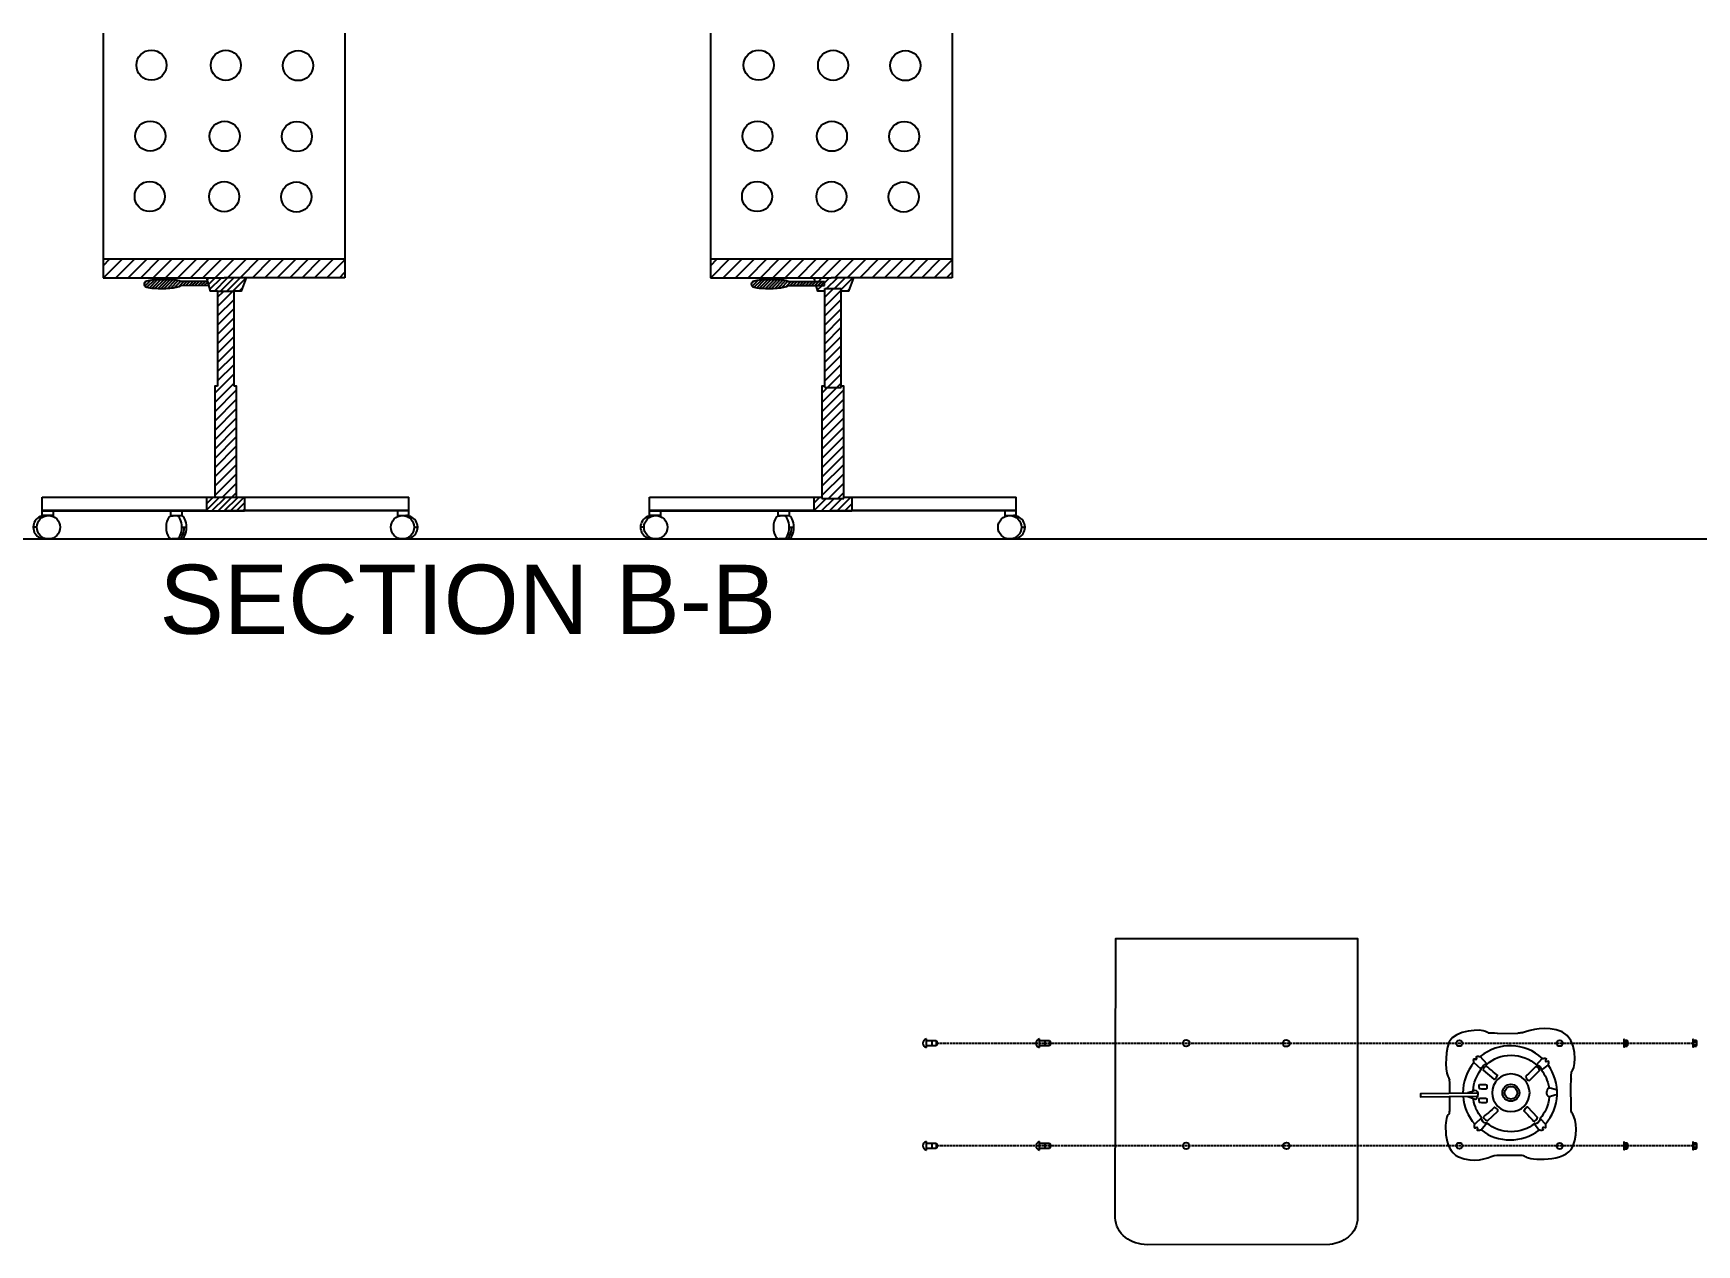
# Model space of a CAD drawing. Header units: millimetres. Extents: x 588 to 1533, y 329 to 716.
# Drawn here: x 1041.2 to 1281.9, y 347.5 to 522.8 of the extents above; entities that cross this region are included whole.
import ezdxf

# ---------------------------------------------------------------- set-up
doc = ezdxf.new("R2010")
doc.units = ezdxf.units.MM
doc.linetypes.add('ACAD_ISO02W100', pattern=[15, 12, -3])
for name, color, linetype in [('A-SECTION', 254, 'Continuous'), ('A-SECTION-1', 253, 'Continuous'), ('A-SECTION-LINE', 1, 'Continuous'), ('G-ANNO-TEXT', 3, 'Continuous'), ('LINE', 3, 'ACAD_ISO02W100'), ('viti e bulloni', 2, 'Continuous')]:
    doc.layers.add(name, color=color, linetype=linetype)

# ---------------------------------------------------------------- blocks, each defined once
blk = doc.blocks.new('Dado esagonale - 10 mm di lato')
at = {"color": 0, "linetype": 'Continuous'}
for p, q in [((-9.2, -6.8), (-9.2, 6.8)), ((-0.7, 9.1), (-8.5, 9.1)), ((-0.7, 4.5), (-8.5, 4.5)), ((0, -6.8), (0, 6.8)), ((-0.7, -4.5), (-8.5, -4.5)), ((-0.7, -9.1), (-8.5, -9.1))]:
    blk.add_line(p, q, dxfattribs=at)
for centre, radius, start, end in [((-5, 6.8), 4.19, 147.1328, 212.8672), ((6.6, 0), 15.7, 163.2214, 196.7786), ((-4.2, 6.8), 4.19, 327.1328, 32.8672), ((-15.7, 0), 15.7, 343.2214, 16.7787), ((-5, -6.8), 4.19, 147.1328, 212.8672), ((-4.2, -6.8), 4.19, 327.1328, 32.8672)]:
    blk.add_arc(centre, radius, start, end, dxfattribs=at)
blk = doc.blocks.new('bullone sedile')
blk.add_lwpolyline([(33.4, 69.4), (33.4, 67.4), (55.5, 67.4), (55.5, 69.4), (33.4, 69.4)])
at = {"rotation": 270}
blk.add_blockref('Dado esagonale - 10 mm di lato', (44.5, 69.4), dxfattribs=at)

msp = doc.modelspace()

# ---------------------------------------------------------------- hatches: boundary and pattern name
at = {"layer": 'A-SECTION'}
h = msp.add_hatch(dxfattribs=at)
h.set_pattern_fill('ANSI31', color=256, scale=0.2)
h.paths.add_polyline_path([(1071.99, 487.4), (1068.8, 487.4), (1066.32, 487.4), (1066.84, 485.48), (1067.87, 485.48), (1070.25, 485.48), (1071.29, 485.48)])
h.paths.add_polyline_path([(1071.78, 455.69), (1070.61, 455.69), (1067.45, 455.69), (1066.28, 455.69), (1066.26, 453.68), (1071.76, 453.68)])
h = msp.add_hatch(dxfattribs=at)
h.set_pattern_fill('ANSI31', color=256, scale=0.25)
h.paths.add_polyline_path([(1159.86, 487.4), (1156.67, 487.4), (1154.19, 487.4), (1154.33, 486.89), (1155.71, 486.89), (1155.71, 486.31), (1154.49, 486.31), (1154.72, 485.48), (1155.75, 485.48), (1155.75, 485.84), (1158.12, 485.84), (1158.12, 485.48), (1159.17, 485.48)])
h = msp.add_hatch(dxfattribs=at)
h.set_pattern_fill('ANSI31', color=256, scale=0.25)
h.paths.add_polyline_path([(1159.65, 455.69), (1158.48, 455.69), (1158.48, 455.49), (1155.32, 455.49), (1155.32, 455.69), (1154.15, 455.69), (1154.15, 453.69), (1159.65, 453.69)])
at = {"layer": 'A-SECTION-1'}
h = msp.add_hatch(dxfattribs=at)
h.set_pattern_fill('ANSI31', color=256, scale=0.4)
h.paths.add_polyline_path([(1086.3, 490.13), (1051.3, 490.13), (1051.3, 487.4), (1068.8, 487.4), (1086.3, 487.4)])
h = msp.add_hatch(dxfattribs=at)
h.set_pattern_fill('ANSI31', color=256, scale=0.4)
h.set_pattern_definition([(45, (87.873, 0), (-0.8980256, 0.8980256), [])])
h.paths.add_polyline_path([(1174.17, 490.13), (1139.17, 490.13), (1139.17, 487.4), (1156.67, 487.4), (1174.17, 487.4)])
h = msp.add_hatch(dxfattribs=at)
h.set_pattern_fill('ANSI31', color=256, scale=0.1)
h.paths.add_polyline_path([(1062.54, 486.31), (1066.61, 486.32), (1066.46, 486.89), (1062.54, 486.89), (1062.3, 486.98), (1061.94, 487.05), (1061.47, 487.09), (1060.94, 487.12), (1060.37, 487.13), (1059.79, 487.13), (1059.25, 487.11), (1058.76, 487.09), (1058.37, 487.06), (1058.05, 487.02), (1057.8, 486.98), (1057.62, 486.94), (1057.49, 486.89), (1057.4, 486.83), (1057.33, 486.78), (1057.29, 486.72), (1057.26, 486.67), (1057.24, 486.61), (1057.22, 486.55), (1057.22, 486.49), (1057.22, 486.43), (1057.24, 486.38), (1057.26, 486.32), (1057.29, 486.26), (1057.33, 486.21), (1057.4, 486.15), (1057.49, 486.1), (1057.62, 486.05), (1057.8, 486), (1058.05, 485.96), (1058.37, 485.92), (1058.77, 485.89), (1059.25, 485.87), (1059.8, 485.86), (1060.37, 485.87), (1060.94, 485.89), (1061.48, 485.95), (1061.94, 486.03), (1062.31, 486.15)])
h = msp.add_hatch(dxfattribs=at)
h.set_pattern_fill('ANSI31', color=256, scale=0.1)
h.set_pattern_definition([(45, (87.87303, 0), (-0.2245064, 0.2245064), [])])
h.paths.add_polyline_path([(1150.41, 486.31), (1155.71, 486.32), (1155.71, 486.89), (1150.41, 486.89), (1150.18, 486.98), (1149.81, 487.05), (1149.34, 487.09), (1148.81, 487.12), (1148.24, 487.13), (1147.67, 487.13), (1147.12, 487.11), (1146.64, 487.09), (1146.24, 487.06), (1145.92, 487.02), (1145.68, 486.98), (1145.49, 486.94), (1145.36, 486.89), (1145.27, 486.83), (1145.21, 486.78), (1145.16, 486.72), (1145.13, 486.67), (1145.11, 486.61), (1145.1, 486.55), (1145.09, 486.49), (1145.1, 486.43), (1145.11, 486.38), (1145.13, 486.32), (1145.16, 486.26), (1145.21, 486.21), (1145.27, 486.15), (1145.36, 486.1), (1145.49, 486.05), (1145.68, 486), (1145.92, 485.96), (1146.24, 485.92), (1146.64, 485.89), (1147.13, 485.87), (1147.67, 485.86), (1148.25, 485.87), (1148.82, 485.89), (1149.35, 485.95), (1149.82, 486.03), (1150.18, 486.15)])
h = msp.add_hatch(dxfattribs=at)
h.set_pattern_fill('ANSI31', color=256, scale=0.3)
h.paths.add_polyline_path([(1070.25, 485.48), (1067.87, 485.48), (1067.87, 471.74), (1067.45, 471.74), (1067.45, 455.69), (1070.61, 455.69), (1070.61, 471.74), (1070.25, 471.74)])
h = msp.add_hatch(dxfattribs=at)
h.set_pattern_fill('ANSI31', color=256, scale=0.3)
h.set_pattern_definition([(45, (87.873, 0), (-0.6735192, 0.6735192), [])])
h.paths.add_polyline_path([(1158.12, 485.84), (1155.75, 485.84), (1155.75, 471.74), (1155.32, 471.74), (1155.32, 455.49), (1158.48, 455.49), (1158.48, 471.74), (1158.12, 471.74)])

# ---------------------------------------------------------------- linework, layer by layer
for p, q in [((1051.3, 522.77), (1051.3, 490.13)), ((1086.3, 522.77), (1086.3, 490.13)), ((1139.17, 522.77), (1139.17, 490.13)), ((1174.17, 522.77), (1174.17, 490.13)), ((1042.49, 453.69), (1042.49, 455.69)), ((1042.49, 455.69), (1095.53, 455.69)), ((1095.53, 452.96), (1095.53, 455.69)), ((1130.36, 453.69), (1130.36, 455.69)), ((1130.36, 455.69), (1155.32, 455.69)), ((1158.48, 455.69), (1183.4, 455.69)), ((1183.4, 452.96), (1183.4, 455.69)), ((1042.49, 453.8), (1066.28, 453.8)), ((1042.49, 453.69), (1069.07, 453.68)), ((1042.49, 452.96), (1042.49, 453.69)), ((1044.1, 453), (1042.49, 453)), ((1043.29, 453), (1042.82, 453)), ((1043.96, 453), (1043.49, 453)), ((1044.1, 453.69), (1044.1, 452.85)), ((1061.89, 452.99), (1061.42, 452.99)), ((1062.56, 452.99), (1062.09, 452.99)), ((1095.53, 453.69), (1068.95, 453.68)), ((1071.78, 453.8), (1095.53, 453.8)), ((1093.92, 453.69), (1093.92, 452.85)), ((1093.92, 453), (1095.53, 453)), ((1094.06, 453), (1094.53, 453)), ((1094.73, 453), (1095.2, 453)), ((1130.36, 453.8), (1154.15, 453.8)), ((1130.36, 453.69), (1156.94, 453.68)), ((1130.36, 452.96), (1130.36, 453.69)), ((1131.97, 453), (1130.36, 453)), ((1131.16, 453), (1130.69, 453)), ((1131.83, 453), (1131.36, 453)), ((1131.97, 453.69), (1131.97, 452.85)), ((1149.76, 452.99), (1149.29, 452.99)), ((1150.44, 452.99), (1149.97, 452.99)), ((1183.4, 453.69), (1156.82, 453.68)), ((1159.65, 453.8), (1183.4, 453.8)), ((1181.8, 453.69), (1181.8, 452.85)), ((1181.8, 453), (1183.4, 453)), ((1181.93, 453), (1182.4, 453)), ((1182.61, 453), (1183.08, 453)), ((1041.71, 451.32), (1041.2, 451.32)), ((1062.71, 451.31), (1063.39, 451.31)), ((1096.31, 451.32), (1096.82, 451.32)), ((1129.58, 451.32), (1129.07, 451.32)), ((1150.59, 451.31), (1151.26, 451.31)), ((1184.18, 451.32), (1184.69, 451.32)), ((1061.89, 449.63), (1061.24, 449.63)), ((1062.56, 449.63), (1061.89, 449.63)), ((1149.76, 449.63), (1149.11, 449.63)), ((1150.44, 449.63), (1149.76, 449.63)), ((1253.05, 378.11), (1256.03, 378.13)), ((1248.77, 369.46), (1248.77, 369.55)), ((1248.77, 368.93), (1248.77, 369.01))]:
    msp.add_line(p, q)
for points in [[(1042.49, 453), (1042.82, 453)], [(1061.08, 452.96), (1061.08, 452.99), (1061.42, 452.99)], [(1095.53, 453), (1095.2, 453)], [(1130.36, 453), (1130.69, 453)], [(1148.96, 452.96), (1148.96, 452.99), (1149.29, 452.99)], [(1183.4, 453), (1183.08, 453)], [(1250.72, 372.91), (1249.66, 373.87)], [(1251.58, 373.67), (1250.57, 374.74)], [(1258.72, 373.54), (1259.55, 374.47)], [(1259.42, 372.78), (1260.39, 373.53)], [(1250.2, 369.48), (1241.92, 369.37), (1241.92, 368.92), (1250.21, 369.03)], [(1250.76, 365.9), (1249.77, 364.99)], [(1251.53, 365.13), (1250.7, 364.12)], [(1258.4, 365.01), (1259.08, 364.12)], [(1259.23, 365.79), (1260, 364.98)]]:
    msp.add_lwpolyline(points)
for points in [[(1061.09, 453.69), (1062.7, 453.69), (1062.7, 452.99), (1061.09, 452.99)], [(1148.97, 453.69), (1150.58, 453.69), (1150.58, 452.99), (1148.97, 452.99)]]:
    msp.add_lwpolyline(points, close=True)
msp.add_lwpolyline([(1197.76, 351.44), (1197.82, 391.82), (1232.82, 391.82), (1232.82, 351.44, -0.231255), (1231.46, 348.64, -0.140847), (1228.82, 347.58), (1202.36, 347.53, -0.165877), (1199.22, 348.6, -0.224933), (1197.76, 351.44, -0.224933)], format="xyb")
for centre, radius in [((1058.3, 518.16), 2.18), ((1069.06, 518.14), 2.18), ((1079.51, 518.1), 2.18), ((1146.17, 518.16), 2.18), ((1156.93, 518.14), 2.18), ((1167.39, 518.1), 2.18), ((1058.13, 507.9), 2.18), ((1068.89, 507.88), 2.18), ((1079.34, 507.84), 2.18), ((1146, 507.9), 2.18), ((1156.76, 507.88), 2.18), ((1167.22, 507.84), 2.18), ((1058.05, 499.16), 2.18), ((1068.82, 499.14), 2.18), ((1079.27, 499.1), 2.18), ((1145.93, 499.16), 2.18), ((1156.69, 499.14), 2.18), ((1167.14, 499.1), 2.18), ((1043.4, 451.32), 1.69), ((1094.62, 451.32), 1.69), ((1131.27, 451.32), 1.69), ((1182.49, 451.32), 1.69), ((1208.04, 376.68), 0.486), ((1222.51, 376.67), 0.486), ((1247.56, 376.68), 0.442), ((1262.07, 376.68), 0.442), ((1255.01, 369.51), 1.23), ((1255.01, 369.51), 0.911), ((1208.03, 361.84), 0.486), ((1222.52, 361.83), 0.486), ((1247.56, 361.85), 0.442), ((1247.56, 361.85), 0.442), ((1262.08, 361.82), 0.442)]:
    msp.add_circle(centre, radius)
for centre, radius, start, end in [((1042.88, 451.32), 1.69, 81.2448, 278.7552), ((1095.13, 451.32), 1.69, 261.2448, 98.7552), ((1130.76, 451.32), 1.69, 81.2448, 278.7552), ((1183.01, 451.32), 1.69, 261.2448, 98.7552), ((1254.92, 369.53), 6.78, 46.8419, 129.8073), ((1254.88, 369.5), 6.81, 140.0285, 180.3668), ((1254.83, 369.5), 6.87, 318.8365, 35.9488), ((1254.88, 369.5), 6.81, 184.1523, 221.4124), ((1254.89, 369.53), 6.84, 232.1508, 307.7409)]:
    msp.add_arc(centre, radius, start, end)
for centre, start_param, end_param in [((1061.24, 451.31), 0, 3.141593), ((1061.89, 451.31), 3.141593, 6.283185), ((1062.56, 451.31), 3.141593, 6.283185), ((1149.11, 451.31), 0, 3.141593), ((1149.76, 451.31), 3.141593, 6.283185), ((1150.44, 451.31), 3.141593, 6.283185), ((1062.23, 451.31), 3.141593, 4.712389), ((1150.1, 451.31), 3.141593, 4.712389)]:
    msp.add_ellipse(centre, major_axis=(0, 1.68), ratio=0.488012, start_param=start_param, end_param=end_param)
for points, knots in [([(1251.33, 378.36), (1250.9, 378.8), (1246.87, 378.6), (1246.07, 376.87), (1245.39, 374.93), (1245.5, 372.05), (1246.05, 371.64), (1246.15, 371.49), (1246.08, 371.49), (1246.1, 371.32), (1246.12, 370.94), (1246.13, 370.33), (1246.13, 369.61)], [0, 0, 0, 0, 1, 1, 1, 2, 2, 2, 3, 3, 3, 4, 4, 4, 4]), ([(1253.05, 378.11), (1252.49, 378.12), (1252.06, 378.12), (1251.96, 378.12), (1251.64, 378.12), (1251.68, 378.28), (1251.33, 378.36)], [0, 0, 0, 0, 1, 1, 1, 2, 2, 2, 2]), ([(1263.98, 372.85), (1264.31, 373.25), (1264.74, 377.28), (1262.42, 378.31), (1260.09, 379.34), (1257.78, 378.54), (1256.84, 378.23), (1256.76, 378.19), (1256.88, 378.25), (1256.44, 378.16), (1256.37, 378.15), (1256.23, 378.14), (1256.03, 378.13)], [0, 0, 0, 0, 1, 1, 1, 2, 2, 2, 3, 3, 3, 4, 4, 4, 4]), ([(1249.53, 369.83), (1249.61, 370.96), (1250.04, 372), (1250.72, 372.91), (1250.74, 373.29), (1251.09, 373.65), (1251.58, 373.67), (1252.41, 374.44), (1253.67, 374.94), (1255.04, 374.94), (1256.45, 374.94), (1257.74, 374.41), (1258.72, 373.54), (1259.03, 373.55), (1259.4, 373.18), (1259.42, 372.78), (1259.94, 372.13), (1260.33, 371.29), (1260.53, 370.25)], [0, 0, 0, 0, 1, 1, 1, 2, 2, 2, 3, 3, 3, 4, 4, 4, 5, 5, 5, 6, 6, 6, 6]), ([(1249.66, 373.87), (1249.62, 374.02), (1249.61, 374.25), (1249.63, 374.37), (1249.64, 374.4), (1249.64, 374.41), (1249.67, 374.42), (1249.69, 374.42), (1249.7, 374.42), (1249.72, 374.41), (1249.95, 374.26), (1250.19, 374.37), (1250.03, 374.63), (1250.01, 374.66), (1250.01, 374.67), (1250, 374.72), (1250.01, 374.75), (1250.01, 374.75), (1250.05, 374.77), (1250.18, 374.82), (1250.41, 374.78), (1250.57, 374.74)], [0, 0, 0, 0, 1, 1, 1, 2, 2, 2, 3, 3, 3, 4, 4, 4, 5, 5, 5, 6, 6, 6, 6.816622, 6.816622, 6.816622, 6.816622]), ([(1251.48, 373.38), (1251.48, 373.38), (1252.82, 372.2), (1253.07, 372.04), (1252.9, 371.45), (1252.55, 371.47), (1252.55, 371.47), (1252.55, 371.47), (1250.99, 372.77), (1250.99, 372.77), (1250.99, 373.23), (1251.48, 373.38), (1251.48, 373.38)], [0, 0, 0, 0, 1, 1, 1, 2, 2, 2, 3, 3, 3, 4, 4, 4, 4]), ([(1257.13, 371.84), (1257.13, 371.84), (1258.42, 373.07), (1258.61, 373.31), (1259.19, 373.08), (1259.13, 372.74), (1259.13, 372.74), (1259.13, 372.74), (1257.7, 371.3), (1257.7, 371.3), (1257.24, 371.34), (1257.13, 371.84), (1257.13, 371.84)], [0, 0, 0, 0, 1, 1, 1, 2, 2, 2, 3, 3, 3, 4, 4, 4, 4]), ([(1259.55, 374.47), (1259.7, 374.51), (1259.93, 374.51), (1260.06, 374.49), (1260.08, 374.48), (1260.09, 374.48), (1260.1, 374.45), (1260.1, 374.43), (1260.1, 374.42), (1260.09, 374.4), (1259.93, 374.18), (1260.04, 373.93), (1260.3, 374.09), (1260.33, 374.11), (1260.34, 374.11), (1260.39, 374.11), (1260.42, 374.1), (1260.42, 374.1), (1260.44, 374.06), (1260.48, 373.93), (1260.44, 373.7), (1260.39, 373.53)], [0, 0, 0, 0, 1, 1, 1, 2, 2, 2, 3, 3, 3, 4, 4, 4, 5, 5, 5, 6, 6, 6, 6.827507, 6.827507, 6.827507, 6.827507]), ([(1251.47, 370.08), (1251.43, 370.04), (1251.35, 370.06), (1251.21, 370.04), (1250.99, 370.04), (1250.55, 370.06), (1250.47, 370.07), (1250.43, 370.32), (1250.42, 370.45), (1250.42, 370.45), (1250.44, 370.61), (1250.42, 370.68), (1250.47, 370.71)], [0, 0, 0, 0, 1, 1, 1, 2, 2, 2, 3, 3, 3, 4, 4, 4, 4]), ([(1250.47, 370.71), (1250.48, 370.71), (1250.5, 370.73), (1250.51, 370.73), (1250.79, 370.72), (1251.21, 370.73), (1251.31, 370.71), (1251.49, 370.69), (1251.53, 370.72), (1251.53, 370.54), (1251.55, 370.36), (1251.53, 370.44), (1251.55, 370.3), (1251.55, 370.22), (1251.52, 370.1), (1251.47, 370.08)], [0, 0, 0, 0, 1, 1, 1, 2, 2, 2, 3, 3, 3, 4, 4, 4, 5, 5, 5, 5]), ([(1255.01, 372.23), (1256.51, 372.23), (1257.73, 371.01), (1257.73, 369.51), (1257.73, 368.01), (1256.51, 366.8), (1255.01, 366.8), (1253.51, 366.8), (1252.3, 368.01), (1252.3, 369.51), (1252.3, 371.01), (1253.51, 372.23), (1255.01, 372.23)], [0, 0, 0, 0, 1, 1, 1, 2, 2, 2, 3, 3, 3, 4, 4, 4, 4]), ([(1257.15, 360.24), (1257.69, 359.81), (1262.95, 359.4), (1263.96, 361.73), (1264.98, 364.06), (1264.16, 366.35), (1263.84, 366.6), (1263.61, 367.01), (1263.77, 367.27), (1263.72, 367.69), (1263.69, 368.14), (1263.71, 372.11), (1263.71, 371.49), (1263.71, 372.73), (1263.85, 372.47), (1263.98, 372.86)], [0, 0, 0, 0, 1, 1, 1, 2, 2, 2, 3, 3, 3, 4, 4, 4, 5, 5, 5, 5]), ([(1246.13, 368.98), (1246.11, 367.55), (1246.1, 366.83), (1246.1, 366.7), (1246.1, 366.39), (1245.98, 366.48), (1245.81, 366.12)], [0.121151, 0.121151, 0.121151, 0.121151, 1, 1, 1, 2, 2, 2, 2]), ([(1248.77, 369.55), (1249.29, 369.68), (1249.46, 369.75), (1249.76, 369.87), (1250.12, 370), (1250.23, 369.45), (1250.24, 369.25), (1250.23, 368.93), (1250.03, 368.51), (1249.82, 368.56), (1249.6, 368.6), (1248.77, 368.93), (1248.77, 368.93)], [0.010478, 0.010478, 0.010478, 0.010478, 1, 1, 1, 2, 2, 2, 3, 3, 3, 4, 4, 4, 4]), ([(1260.55, 368.92), (1260.42, 367.61), (1259.89, 366.5), (1259.23, 365.79), (1259.15, 365.31), (1258.88, 365.01), (1258.4, 365.01), (1257.53, 364.32), (1256.34, 363.87), (1255.04, 363.87), (1253.7, 363.87), (1252.46, 364.35), (1251.53, 365.13), (1251.05, 365.1), (1250.7, 365.5), (1250.76, 365.9), (1250.17, 366.61), (1249.73, 367.54), (1249.58, 368.55)], [0, 0, 0, 0, 1, 1, 1, 2, 2, 2, 3, 3, 3, 4, 4, 4, 5, 5, 5, 6, 6, 6, 6]), ([(1251.47, 368.1), (1251.43, 368.07), (1251.35, 368.08), (1251.21, 368.07), (1250.99, 368.07), (1250.55, 368.09), (1250.47, 368.1), (1250.43, 368.34), (1250.42, 368.48), (1250.42, 368.48), (1250.44, 368.63), (1250.42, 368.7), (1250.47, 368.74)], [0, 0, 0, 0, 1, 1, 1, 2, 2, 2, 3, 3, 3, 4, 4, 4, 4]), ([(1250.47, 368.74), (1250.48, 368.74), (1250.5, 368.75), (1250.51, 368.75), (1250.79, 368.74), (1251.21, 368.76), (1251.31, 368.74), (1251.49, 368.71), (1251.53, 368.74), (1251.53, 368.56), (1251.55, 368.38), (1251.53, 368.47), (1251.55, 368.32), (1251.55, 368.24), (1251.52, 368.13), (1251.47, 368.1)], [0, 0, 0, 0, 1, 1, 1, 2, 2, 2, 3, 3, 3, 4, 4, 4, 5, 5, 5, 5]), ([(1260.55, 368.92), (1260.28, 368.93), (1260.2, 369.39), (1260.21, 369.62), (1260.21, 369.88), (1260.41, 370.3), (1260.63, 370.25), (1260.84, 370.21), (1261.68, 369.93), (1261.68, 369.93)], [0, 0, 0, 0, 1, 1, 1, 2, 2, 2, 3, 3, 3, 3]), ([(1261.69, 369.22), (1261.15, 369.12), (1260.97, 369.05), (1260.66, 368.94), (1260.62, 368.93), (1260.59, 368.92), (1260.55, 368.92)], [0, 0, 0, 0, 1, 1, 1, 2, 2, 2, 2]), ([(1245.81, 366.12), (1245.47, 365.72), (1245.1, 361.3), (1247.42, 360.27), (1249.75, 359.24), (1251.52, 360.04), (1252.58, 360.44)], [0, 0, 0, 0, 1, 1, 1, 2, 2, 2, 2]), ([(1251.04, 366.02), (1251.04, 366.02), (1252.42, 367.19), (1252.62, 367.42), (1253.21, 367.17), (1253.13, 366.83), (1253.13, 366.83), (1253.13, 366.83), (1251.6, 365.47), (1251.6, 365.47), (1251.13, 365.53), (1251.04, 366.02), (1251.04, 366.02)], [0, 0, 0, 0, 1, 1, 1, 2, 2, 2, 3, 3, 3, 4, 4, 4, 4]), ([(1258.34, 365.37), (1258.34, 365.37), (1257.12, 366.69), (1256.88, 366.88), (1257.1, 367.48), (1257.44, 367.42), (1257.44, 367.42), (1257.44, 367.42), (1258.87, 365.95), (1258.87, 365.95), (1258.83, 365.48), (1258.34, 365.37), (1258.34, 365.37)], [0, 0, 0, 0, 1, 1, 1, 2, 2, 2, 3, 3, 3, 4, 4, 4, 4]), ([(1250.7, 364.12), (1250.56, 364.07), (1250.32, 364.05), (1250.2, 364.05), (1250.17, 364.06), (1250.17, 364.07), (1250.15, 364.09), (1250.15, 364.11), (1250.15, 364.12), (1250.16, 364.14), (1250.29, 364.38), (1250.16, 364.61), (1249.91, 364.43), (1249.89, 364.41), (1249.87, 364.41), (1249.83, 364.4), (1249.8, 364.41), (1249.79, 364.41), (1249.78, 364.45), (1249.72, 364.58), (1249.74, 364.82), (1249.77, 364.99)], [0, 0, 0, 0, 1, 1, 1, 2, 2, 2, 3, 3, 3, 4, 4, 4, 5, 5, 5, 6, 6, 6, 6.851177, 6.851177, 6.851177, 6.851177]), ([(1260, 364.98), (1260.04, 364.84), (1260.05, 364.6), (1260.03, 364.48), (1260.02, 364.46), (1260.02, 364.45), (1260, 364.44), (1259.98, 364.44), (1259.96, 364.44), (1259.95, 364.45), (1259.72, 364.59), (1259.47, 364.48), (1259.64, 364.22), (1259.66, 364.19), (1259.66, 364.18), (1259.67, 364.13), (1259.65, 364.1), (1259.65, 364.1), (1259.61, 364.08), (1259.48, 364.03), (1259.24, 364.07), (1259.08, 364.12)], [0, 0, 0, 0, 1, 1, 1, 2, 2, 2, 3, 3, 3, 4, 4, 4, 5, 5, 5, 6, 6, 6, 6.851177, 6.851177, 6.851177, 6.851177]), ([(1252.58, 360.44), (1253.31, 360.54), (1256.39, 360.49), (1256.39, 360.49), (1256.39, 360.49), (1256.63, 360.63), (1257.15, 360.24)], [3, 3, 3, 3, 4, 4, 4, 5, 5, 5, 5])]:
    msp.add_open_spline(points, degree=3, knots=knots)
msp.add_open_spline([(1246.13, 369.61), (1246.13, 369.55), (1246.13, 369.49), (1246.13, 369.43)], degree=3)
at = {"layer": 'A-SECTION-LINE'}
for p, q in [((1051.3, 490.13), (1086.3, 490.13)), ((1051.3, 490.13), (1051.3, 487.4)), ((1086.3, 490.13), (1086.3, 487.4)), ((1139.17, 490.13), (1174.17, 490.13)), ((1139.17, 490.13), (1139.17, 487.4)), ((1174.17, 490.13), (1174.17, 487.4)), ((1051.3, 487.4), (1068.8, 487.4)), ((1066.46, 486.89), (1062.54, 486.89)), ((1062.54, 486.31), (1066.61, 486.32)), ((1086.3, 487.4), (1068.8, 487.4)), ((1139.17, 487.4), (1156.67, 487.4)), ((1150.41, 486.89), (1155.71, 486.89)), ((1150.41, 486.31), (1155.71, 486.31)), ((1155.71, 486.31), (1155.71, 486.89)), ((1174.17, 487.4), (1156.67, 487.4)), ((1067.87, 485.48), (1070.25, 485.48)), ((1155.75, 471.54), (1155.75, 485.84)), ((1155.75, 485.84), (1158.12, 485.84)), ((1155.75, 471.54), (1158.12, 471.54)), ((1066.28, 455.69), (1066.28, 453.69)), ((1066.28, 455.69), (1067.45, 455.69)), ((1067.45, 455.69), (1070.61, 455.69)), ((1070.61, 455.69), (1071.78, 455.69)), ((1071.78, 455.69), (1071.78, 453.69)), ((1154.15, 455.69), (1154.15, 453.69)), ((1154.15, 455.69), (1155.32, 455.69)), ((1155.32, 455.49), (1158.48, 455.49)), ((1158.48, 455.69), (1159.65, 455.69)), ((1159.65, 455.69), (1159.65, 453.69)), ((1066.28, 453.69), (1071.78, 453.69)), ((1154.15, 453.69), (1159.65, 453.69))]:
    msp.add_line(p, q, dxfattribs=at)
for points in [[(1062.54, 486.89), (1062.3, 486.98), (1061.94, 487.05), (1061.47, 487.09), (1060.94, 487.12), (1060.37, 487.13), (1059.79, 487.13), (1059.25, 487.11), (1058.76, 487.09), (1058.37, 487.06), (1058.05, 487.02), (1057.8, 486.98), (1057.62, 486.94), (1057.49, 486.89), (1057.4, 486.83), (1057.33, 486.78), (1057.29, 486.72), (1057.26, 486.67), (1057.24, 486.61), (1057.22, 486.55), (1057.22, 486.49), (1057.22, 486.43), (1057.24, 486.38), (1057.26, 486.32), (1057.29, 486.26), (1057.33, 486.21), (1057.4, 486.15), (1057.49, 486.1), (1057.62, 486.05), (1057.8, 486), (1058.05, 485.96), (1058.37, 485.92), (1058.77, 485.89), (1059.25, 485.87), (1059.8, 485.86), (1060.37, 485.87), (1060.94, 485.89), (1061.48, 485.95), (1061.94, 486.03), (1062.31, 486.15), (1062.54, 486.31)], [(1067.87, 485.48), (1066.84, 485.48), (1066.32, 487.4)], [(1071.99, 487.4), (1071.29, 485.48), (1070.25, 485.48)], [(1150.41, 486.89), (1150.18, 486.98), (1149.81, 487.05), (1149.34, 487.09), (1148.81, 487.12), (1148.24, 487.13), (1147.67, 487.13), (1147.12, 487.11), (1146.64, 487.09), (1146.24, 487.06), (1145.92, 487.02), (1145.68, 486.98), (1145.49, 486.94), (1145.36, 486.89), (1145.27, 486.83), (1145.21, 486.78), (1145.16, 486.72), (1145.13, 486.67), (1145.11, 486.61), (1145.1, 486.55), (1145.09, 486.49), (1145.1, 486.43), (1145.11, 486.38), (1145.13, 486.32), (1145.16, 486.26), (1145.21, 486.21), (1145.27, 486.15), (1145.36, 486.1), (1145.49, 486.05), (1145.68, 486), (1145.92, 485.96), (1146.24, 485.92), (1146.64, 485.89), (1147.13, 485.87), (1147.67, 485.86), (1148.25, 485.87), (1148.82, 485.89), (1149.35, 485.95), (1149.82, 486.03), (1150.18, 486.15), (1150.41, 486.31)], [(1154.33, 486.89), (1154.19, 487.4)], [(1155.75, 485.48), (1154.72, 485.48), (1154.49, 486.31)], [(1159.86, 487.4), (1159.17, 485.48), (1158.12, 485.48)], [(1067.87, 485.48), (1067.87, 471.74)], [(1070.25, 471.74), (1070.25, 485.48)], [(1158.12, 471.54), (1158.12, 485.84)], [(1067.87, 471.74), (1067.45, 471.74), (1067.45, 455.69)], [(1070.61, 455.69), (1070.61, 471.74), (1070.25, 471.74)], [(1155.75, 471.74), (1155.32, 471.74), (1155.32, 455.49)], [(1158.48, 455.49), (1158.48, 471.74), (1158.12, 471.74)]]:
    msp.add_lwpolyline(points, dxfattribs=at)
at = {"layer": 'G-ANNO-TEXT'}
msp.add_xline((843.3, 449.65), (1, 0), dxfattribs=at)
at = {"layer": 'LINE', "ltscale": 0.03}
for p, q in [((1171.96, 376.68), (1281.35, 376.68)), ((1281.35, 361.84), (1171.96, 361.84))]:
    msp.add_line(p, q, dxfattribs=at)
at = {"layer": 'viti e bulloni'}
for p, q in [((1170.44, 376.07), (1170.44, 377.3)), ((1170.51, 377.06), (1171.86, 377.06)), ((1171.86, 376.3), (1170.51, 376.3)), ((1171.2, 377.06), (1171.2, 376.3)), ((1171.86, 377.06), (1171.96, 376.97)), ((1171.86, 377.06), (1171.86, 376.3)), ((1171.96, 376.4), (1171.86, 376.3)), ((1171.96, 376.97), (1171.96, 376.4)), ((1186.81, 376.07), (1186.81, 377.3)), ((1186.88, 377.06), (1188.23, 377.06)), ((1188.23, 376.3), (1186.88, 376.3)), ((1187.57, 377.06), (1187.57, 376.3)), ((1188.23, 377.06), (1188.33, 376.97)), ((1188.23, 377.06), (1188.23, 376.3)), ((1188.33, 376.4), (1188.23, 376.3)), ((1188.33, 376.97), (1188.33, 376.4)), ((1170.44, 361.23), (1170.44, 362.46)), ((1170.51, 362.22), (1171.86, 362.22)), ((1171.86, 361.46), (1170.51, 361.46)), ((1171.2, 362.22), (1171.2, 361.46)), ((1171.86, 362.22), (1171.96, 362.13)), ((1171.86, 362.22), (1171.86, 361.46)), ((1171.96, 361.56), (1171.86, 361.46)), ((1171.96, 362.13), (1171.96, 361.56)), ((1186.81, 361.23), (1186.81, 362.46)), ((1186.88, 362.22), (1188.23, 362.22)), ((1188.23, 361.46), (1186.88, 361.46)), ((1187.57, 362.22), (1187.57, 361.46)), ((1188.23, 362.22), (1188.33, 362.13)), ((1188.23, 362.22), (1188.23, 361.46)), ((1188.33, 361.56), (1188.23, 361.46)), ((1188.33, 362.13), (1188.33, 361.56))]:
    msp.add_line(p, q, dxfattribs=at)
for centre, radius, start, end in [((1170.54, 376.68), 0.626, 99.8914, 260.1087), ((1170.51, 377.13), 0.0714, 179.9628, 270.0349), ((1170.51, 376.23), 0.0714, 89.9639, 180.0384), ((1186.91, 376.68), 0.626, 99.6361, 260.3639), ((1186.88, 377.13), 0.0714, 179.9628, 270.0349), ((1186.88, 376.23), 0.0714, 89.9639, 180.0384), ((1170.54, 361.84), 0.626, 99.8914, 260.1087), ((1170.51, 362.3), 0.0714, 179.9628, 270.0349), ((1170.51, 361.39), 0.0714, 89.9639, 180.0384), ((1186.92, 361.84), 0.626, 99.8914, 260.1087), ((1186.88, 362.3), 0.0714, 179.9628, 270.0349), ((1186.88, 361.39), 0.0714, 89.9639, 180.0384)]:
    msp.add_arc(centre, radius, start, end, dxfattribs=at)

# ---------------------------------------------------------------- block references
at = {"layer": 'viti e bulloni', "xscale": 0.04831653684526239, "yscale": 0.04831653684526239, "zscale": 0.04831653684526239, "rotation": 270}
for p in [(1268.07, 378.83), (1278.09, 378.83), (1268.07, 363.97), (1278.09, 363.99)]:
    msp.add_blockref('bullone sedile', p, dxfattribs=at)

# ---------------------------------------------------------------- texts
at = {"layer": 'G-ANNO-TEXT', "insert": (1059.45, 445.9), "char_height": 10, "attachment_point": 1}
msp.add_mtext_dynamic_manual_height_columns('{\\fArial|b0|i0|c0|p34;SECTION B-B}', width=131.6486, gutter_width=12.5, heights=[0], dxfattribs=at)

doc.saveas('drawing.dxf')
